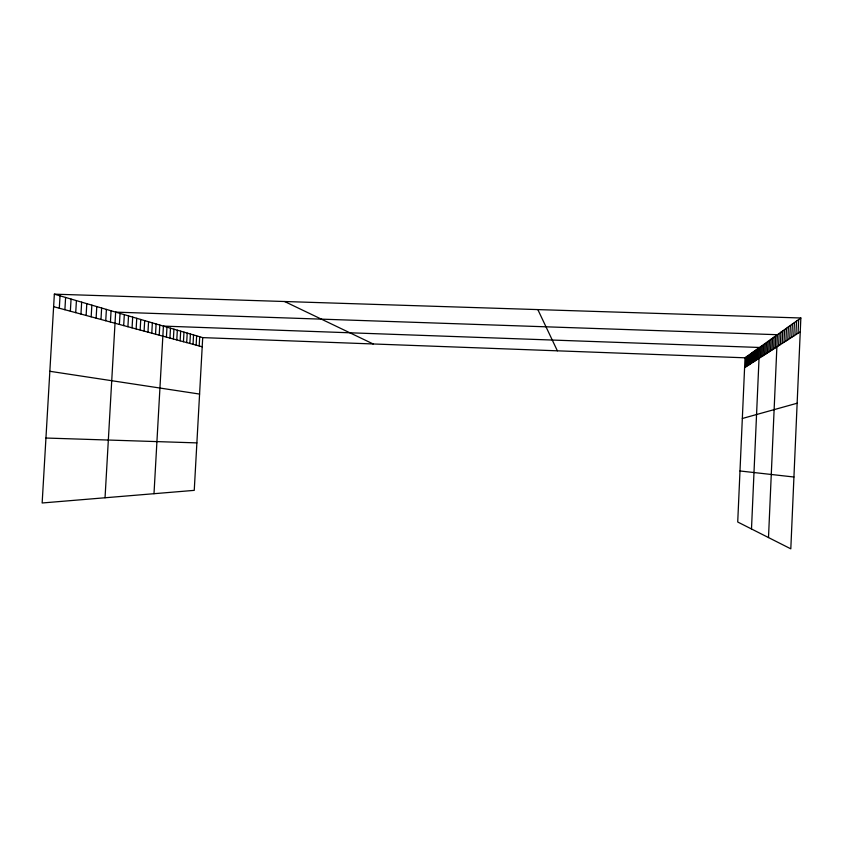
<?xml version="1.0" encoding="UTF-8"?>
<svg xmlns="http://www.w3.org/2000/svg" width="843" height="843" viewBox="0 0 843 843"><rect width="100%" height="100%" fill="white"/><g stroke="black" fill="none" stroke-linecap="round" stroke-linejoin="round"><path stroke-width="1.26" d="M800.85 317.99L745.033 357.801L737.72 522.017L790.808 548.835L800.85 317.99L54.352 294.165L42.15 502.986L194.248 490.363L202.71 337.621L54.352 294.165M745.697 366.947L746.139 357.021M746.814 366.231L747.256 356.22M747.941 365.504L748.394 355.409M749.1 364.756L749.553 354.587M750.27 364.007L750.723 353.744M751.461 363.238L751.924 352.89M752.673 362.458L753.136 352.026M753.905 361.668L754.369 351.152M755.159 360.857L755.623 350.256M756.424 360.035L756.898 349.339M757.72 359.202L758.205 348.412M751.492 528.972L759.522 347.474L163.416 326.104L153.995 493.703M760.386 357.485L760.871 346.515M761.745 356.61L762.241 345.535M763.136 355.714L763.632 344.534M764.559 354.798L765.054 343.522M766.002 353.87L766.498 342.49M767.467 352.932L767.973 341.447M768.964 351.963L769.469 340.372M770.491 350.983L770.997 339.286M772.04 349.982L772.557 338.169M773.621 348.96L774.148 337.042M775.233 347.927L775.76 335.883M768.5 537.56L777.415 334.703L115.649 312.121L105.038 497.77M778.605 345.756L779.153 333.47M780.376 344.618L780.924 332.205M782.178 343.459L782.725 330.92M784.011 342.269L784.57 329.602M785.897 341.067L786.456 328.264M787.815 339.824L788.374 326.884M789.775 338.57L790.344 325.482M791.777 337.274L792.357 324.049M793.821 335.957L794.401 322.584M795.918 334.608L796.509 321.088M798.058 333.227L798.658 319.56M151.782 333.175L152.362 322.869M155.533 334.186L156.103 323.965M159.222 335.177L159.791 325.04M166.419 337.126L166.977 327.147M169.928 338.075L170.486 328.18M173.384 339.002L173.932 329.191M176.788 339.919L177.336 330.182M180.139 340.825L180.676 331.162M183.437 341.721L183.974 332.131M186.682 342.595L187.22 333.08M189.886 343.459L190.413 334.018M193.036 344.302L193.553 334.934M196.134 345.145L196.651 335.841M199.19 345.967L199.707 336.736M70.359 311.193L71.065 299.065M75.722 312.648L76.418 300.624M80.97 314.06L81.655 302.163M86.123 315.451L86.797 303.67M91.17 316.81L91.845 305.145M96.123 318.148L96.787 306.589M100.981 319.465L101.634 308.011M105.744 320.751L106.397 309.402M110.422 322.005L111.065 310.772M119.39 324.429L120.022 313.396M123.689 325.588L124.311 314.65M127.915 326.726L128.526 315.893M132.066 327.853L132.678 317.105M136.144 328.949L136.745 318.296M140.149 330.034L140.749 319.465M144.09 331.099L144.69 320.625M147.968 332.142L148.558 321.752M59.316 308.211L60.032 295.83M64.89 309.718L65.606 297.463M744.601 367.653L800.249 331.815M742.335 418.486L797.141 403.228M45.944 438.033L196.883 442.891M202.71 337.621L745.033 357.801M739.996 470.974L793.937 477.012M49.842 371.289L199.591 394.071M53.615 306.683L202.204 346.779M284.576 301.509L373.186 343.965M537.834 309.592L557.371 350.814"/></g></svg>
